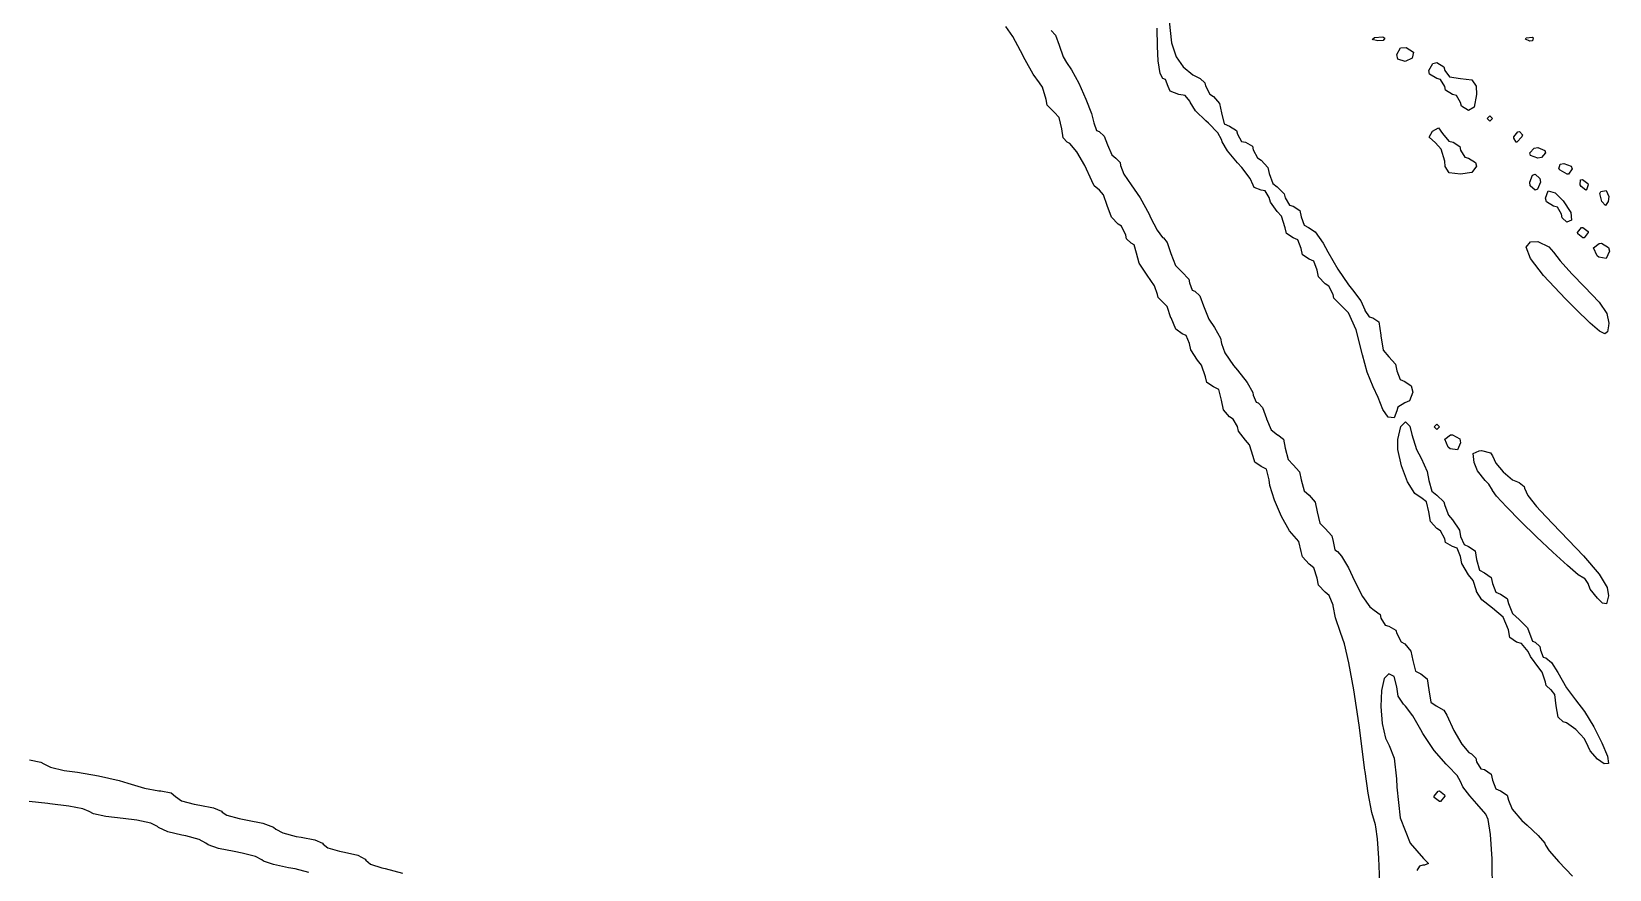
# Model space of a CAD drawing. Extents: x 26 to 70, y -152 to -25.
# Drawn here: x 58.65 to 70.04, y -73.26 to -67.22 of the extents above; entities that cross this region are included whole.
import ezdxf

# ---------------------------------------------------------------- set-up
doc = ezdxf.new("R2010")
doc.units = 0
doc.layers.add('BLACK', color=7, linetype='CONTINUOUS')

msp = doc.modelspace()

# ---------------------------------------------------------------- linework, layer by layer
at = {"layer": 'BLACK', "linetype": 'CONTINUOUS'}
for p, q in [((65.7358, -67.2522), (65.6853, -67.181)), ((66.7823, -67.3252), (66.7778, -67.1916)), ((66.8652, -67.1413), (66.8825, -67.2973)), ((65.793, -67.3568), (65.7358, -67.2522)), ((66.0138, -67.2101), (66.0445, -67.2428)), ((66.0445, -67.2428), (66.0713, -67.3153)), ((66.0713, -67.3153), (66.099, -67.3987)), ((66.8825, -67.2973), (66.9147, -67.4003)), ((68.3304, -67.2745), (68.3482, -67.2607)), ((68.3714, -67.2838), (68.3304, -67.2745)), ((68.3482, -67.2607), (68.4081, -67.2561)), ((68.4103, -67.2811), (68.3714, -67.2838)), ((68.4081, -67.2561), (68.4217, -67.2637)), ((68.4217, -67.2637), (68.4103, -67.2811)), ((69.4365, -67.2728), (69.4425, -67.2613)), ((69.4681, -67.2869), (69.4365, -67.2728)), ((69.4425, -67.2613), (69.488, -67.2567)), ((69.4884, -67.2841), (69.4681, -67.2869)), ((69.488, -67.2567), (69.4936, -67.2613)), ((69.4936, -67.2613), (69.4884, -67.2841)), ((65.8255, -67.4206), (65.793, -67.3568)), ((65.8844, -67.5241), (65.8255, -67.4206)), ((66.099, -67.3987), (66.1235, -67.44)), ((66.7863, -67.4292), (66.7823, -67.3252)), ((66.8002, -67.5205), (66.7863, -67.4292)), ((66.9147, -67.4003), (66.9658, -67.4704)), ((68.5088, -67.3828), (68.5364, -67.3344)), ((68.5172, -67.415), (68.5088, -67.3828)), ((68.5684, -67.4336), (68.5172, -67.415)), ((68.5364, -67.3344), (68.576, -67.3325)), ((68.6207, -67.4085), (68.5684, -67.4336)), ((68.576, -67.3325), (68.63, -67.3645)), ((68.63, -67.3645), (68.6207, -67.4085)), ((65.9286, -67.587), (65.8844, -67.5241)), ((66.1235, -67.44), (66.1614, -67.4921)), ((66.1614, -67.4921), (66.2127, -67.5892)), ((66.8206, -67.5554), (66.8002, -67.5205)), ((66.9658, -67.4704), (67.0369, -67.5303)), ((67.0369, -67.5303), (67.089, -67.5554)), ((68.7391, -67.4979), (68.7698, -67.447)), ((68.7457, -67.5247), (68.7391, -67.4979)), ((68.7966, -67.5554), (68.7457, -67.5247)), ((68.7698, -67.447), (68.7966, -67.4403)), ((68.7966, -67.4403), (68.8475, -67.4711)), ((68.8475, -67.4711), (68.8542, -67.4979)), ((68.8542, -67.4979), (68.8885, -67.5436)), ((68.8885, -67.5436), (68.9693, -67.5554)), ((65.9512, -67.6192), (65.9286, -67.587)), ((65.9765, -67.7076), (65.9512, -67.6192)), ((66.2127, -67.5892), (66.2648, -67.7038)), ((66.8383, -67.5619), (66.8206, -67.5554)), ((66.859, -67.613), (66.8383, -67.5619)), ((66.8732, -67.6466), (66.859, -67.613)), ((66.9357, -67.6705), (66.8732, -67.6466)), ((67.089, -67.5554), (67.0892, -67.5554)), ((67.0892, -67.5554), (67.1239, -67.5862)), ((67.1239, -67.5862), (67.1276, -67.6089)), ((67.1276, -67.6089), (67.1585, -67.6681)), ((68.8235, -67.5621), (68.7966, -67.5554)), ((68.8542, -67.613), (68.8235, -67.5621)), ((68.8609, -67.6398), (68.8542, -67.613)), ((68.9117, -67.6705), (68.8609, -67.6398)), ((68.9693, -67.5554), (69.0508, -67.565)), ((69.0508, -67.565), (69.0809, -67.6098)), ((69.0809, -67.6098), (69.0844, -67.6705)), ((65.9849, -67.7471), (65.9765, -67.7076)), ((66.0341, -67.7995), (65.9849, -67.7471)), ((66.2648, -67.7038), (66.3054, -67.8085)), ((66.9806, -67.6795), (66.9357, -67.6705)), ((67.0141, -67.7185), (66.9806, -67.6795)), ((67.0159, -67.7276), (67.0141, -67.7185)), ((67.0551, -67.7879), (67.0159, -67.7276)), ((67.1585, -67.6681), (67.1851, -67.6844)), ((67.1851, -67.6844), (67.2289, -67.7355)), ((67.2289, -67.7355), (67.2427, -67.8036)), ((68.9386, -67.6772), (68.9117, -67.6705)), ((68.9693, -67.7281), (68.9386, -67.6772)), ((68.976, -67.7549), (68.9693, -67.7281)), ((69.0268, -67.7857), (68.976, -67.7549)), ((69.0672, -67.7619), (69.0268, -67.7857)), ((69.0844, -67.6705), (69.0672, -67.7619)), ((66.0713, -67.837), (66.0341, -67.7995)), ((66.0916, -67.9187), (66.0713, -67.837)), ((66.3054, -67.8085), (66.3218, -67.8759)), ((66.3218, -67.8759), (66.3218, -67.8762)), ((66.3218, -67.8762), (66.3406, -67.9306)), ((67.1292, -67.8606), (67.0551, -67.7879)), ((67.1484, -67.8771), (67.1292, -67.8606)), ((67.2155, -67.9467), (67.1484, -67.8771)), ((67.2427, -67.8036), (67.2625, -67.8817)), ((67.2625, -67.8817), (67.3002, -67.9008)), ((69.1611, -67.8432), (69.1803, -67.824)), ((69.1803, -67.8624), (69.1611, -67.8432)), ((69.1803, -67.824), (69.1995, -67.8432)), ((69.1995, -67.8432), (69.1803, -67.8624)), ((66.1008, -67.983), (66.0916, -67.9187)), ((66.1279, -68.0159), (66.1008, -67.983)), ((66.3406, -67.9306), (66.3595, -67.9391)), ((66.3595, -67.9391), (66.3958, -67.9717)), ((66.3958, -67.9717), (66.4212, -68.0351)), ((67.2427, -67.9959), (67.2155, -67.9467)), ((67.2469, -68.0115), (67.2427, -67.9959)), ((67.3002, -67.9008), (67.3511, -67.9315)), ((67.3511, -67.9315), (67.3578, -67.9583)), ((67.3578, -67.9583), (67.3885, -68.0092)), ((68.7431, -67.9799), (68.7666, -67.9351)), ((68.787, -68.0202), (68.7431, -67.9799)), ((68.7666, -67.9351), (68.8101, -67.9109)), ((68.8101, -67.9109), (68.8378, -67.9519)), ((68.8378, -67.9519), (68.885, -68.0068)), ((69.353, -67.9775), (69.3825, -67.9406)), ((69.3534, -67.9862), (69.353, -67.9775)), ((69.3699, -68.0159), (69.3534, -67.9862)), ((69.4105, -67.9775), (69.376, -68.0141)), ((69.3825, -67.9406), (69.3936, -67.9391)), ((69.3936, -67.9391), (69.4165, -67.9626)), ((69.4165, -67.9626), (69.4105, -67.9775)), ((66.1475, -68.0251), (66.1279, -68.0159)), ((66.1988, -68.0854), (66.1475, -68.0251)), ((66.2566, -68.1826), (66.1988, -68.0854)), ((66.4212, -68.0351), (66.4508, -68.1069)), ((66.4508, -68.1069), (66.4795, -68.131)), ((67.2876, -68.0777), (67.2469, -68.0115)), ((67.3578, -68.1632), (67.2876, -68.0777)), ((67.3885, -68.0092), (67.4153, -68.0159)), ((67.4153, -68.0159), (67.4663, -68.0445)), ((67.4663, -68.0445), (67.4729, -68.0693)), ((67.4729, -68.0693), (67.5038, -68.1285)), ((68.8289, -68.0645), (68.787, -68.0202)), ((68.8542, -68.1521), (68.8289, -68.0645)), ((68.885, -68.0068), (68.9158, -68.0159)), ((68.9158, -68.0159), (68.9631, -68.0467)), ((68.9631, -68.0467), (68.9693, -68.0734)), ((68.9693, -68.0734), (69, -68.1243)), ((69.376, -68.0141), (69.3699, -68.0159)), ((69.4681, -68.0926), (69.4991, -68.0586)), ((69.4746, -68.1103), (69.4681, -68.0926)), ((69.5256, -68.131), (69.4746, -68.1103)), ((69.4991, -68.0586), (69.5256, -68.0542)), ((69.5256, -68.0542), (69.5767, -68.075)), ((69.5832, -68.0926), (69.5521, -68.1266)), ((69.5767, -68.075), (69.5832, -68.0926)), ((66.3062, -68.294), (66.2566, -68.1826)), ((66.4795, -68.131), (66.5107, -68.1617)), ((66.5107, -68.1617), (66.5137, -68.1827)), ((66.5137, -68.1827), (66.5372, -68.2469)), ((67.3888, -68.1985), (67.3578, -68.1632)), ((67.449, -68.2771), (67.3888, -68.1985)), ((67.5038, -68.1285), (67.5305, -68.1448)), ((67.5305, -68.1448), (67.5787, -68.1971)), ((67.5787, -68.1971), (67.588, -68.2408)), ((68.8568, -68.1918), (68.8542, -68.1521)), ((68.8869, -68.2356), (68.8568, -68.1918)), ((69, -68.1243), (69.0268, -68.131)), ((69.0268, -68.131), (69.0777, -68.1617)), ((69.0844, -68.1885), (69.0501, -68.2342)), ((69.0777, -68.1617), (69.0844, -68.1885)), ((69.5521, -68.1266), (69.5256, -68.131)), ((69.6791, -68.2077), (69.6878, -68.1749)), ((69.6869, -68.2182), (69.6791, -68.2077)), ((69.7389, -68.2461), (69.6869, -68.2182)), ((69.6878, -68.1749), (69.7152, -68.1693)), ((69.7152, -68.1693), (69.7677, -68.1894)), ((69.775, -68.2077), (69.7475, -68.245)), ((69.7677, -68.1894), (69.775, -68.2077)), ((66.3243, -68.3302), (66.3062, -68.294)), ((66.3616, -68.3612), (66.3243, -68.3302)), ((66.5372, -68.2469), (66.59, -68.3224)), ((66.59, -68.3224), (66.6562, -68.4166)), ((67.4729, -68.3252), (67.449, -68.2771)), ((67.4794, -68.3417), (67.4729, -68.3252)), ((67.5305, -68.3612), (67.4794, -68.3417)), ((67.588, -68.2408), (67.6143, -68.3128)), ((67.6143, -68.3128), (67.6456, -68.3367)), ((67.6456, -68.3367), (67.6966, -68.388)), ((68.9693, -68.2461), (68.8869, -68.2356)), ((69.0501, -68.2342), (68.9693, -68.2461)), ((69.4681, -68.3036), (69.4888, -68.2526)), ((69.4724, -68.3301), (69.4681, -68.3036)), ((69.5064, -68.3612), (69.4724, -68.3301)), ((69.4888, -68.2526), (69.5064, -68.2461)), ((69.5064, -68.2461), (69.5405, -68.2772)), ((69.5448, -68.3036), (69.5241, -68.3547)), ((69.5405, -68.2772), (69.5448, -68.3036)), ((69.7475, -68.245), (69.7389, -68.2461)), ((69.8326, -68.3228), (69.8356, -68.2875)), ((69.8404, -68.3343), (69.8326, -68.3228)), ((69.8356, -68.2875), (69.8495, -68.2844)), ((69.8732, -68.3612), (69.8404, -68.3343)), ((69.8495, -68.2844), (69.8886, -68.3123)), ((69.8901, -68.3228), (69.877, -68.3602)), ((69.8886, -68.3123), (69.8901, -68.3228)), ((66.3906, -68.394), (66.3616, -68.3612)), ((66.4171, -68.4731), (66.3906, -68.394)), ((66.6562, -68.4166), (66.7214, -68.5359)), ((67.5572, -68.3673), (67.5305, -68.3612)), ((67.588, -68.414), (67.5572, -68.3673)), ((67.5968, -68.4493), (67.588, -68.414)), ((67.6456, -68.5147), (67.5968, -68.4493)), ((67.6966, -68.388), (67.7031, -68.4175)), ((67.7031, -68.4175), (67.7333, -68.4692)), ((69.5241, -68.3547), (69.5064, -68.3612)), ((69.5832, -68.4187), (69.6008, -68.3666)), ((69.5899, -68.4456), (69.5832, -68.4187)), ((69.6407, -68.4763), (69.5899, -68.4456)), ((69.6008, -68.3666), (69.6506, -68.3812)), ((69.6506, -68.3812), (69.7089, -68.4384)), ((69.7089, -68.4384), (69.7645, -68.5223)), ((69.877, -68.3602), (69.8732, -68.3612)), ((69.9751, -68.3866), (69.9822, -68.3714)), ((69.9892, -68.4431), (69.9751, -68.3866)), ((69.9822, -68.3714), (70.0201, -68.3651)), ((70.0143, -68.4721), (69.9892, -68.4431)), ((70.0354, -68.4432), (70.0143, -68.4721)), ((70.0201, -68.3651), (70.0401, -68.4075)), ((70.0401, -68.4075), (70.0354, -68.4432)), ((66.4495, -68.5564), (66.4171, -68.4731)), ((66.4968, -68.6062), (66.4495, -68.5564)), ((66.7214, -68.5359), (66.7317, -68.5585)), ((66.7317, -68.5585), (66.778, -68.6498)), ((67.6752, -68.5497), (67.6456, -68.5147)), ((67.7031, -68.6345), (67.6752, -68.5497)), ((67.7333, -68.4692), (67.7607, -68.4763)), ((67.7607, -68.4763), (67.8075, -68.5083)), ((67.8075, -68.5083), (67.8182, -68.553)), ((67.8182, -68.553), (67.8408, -68.6152)), ((69.6676, -68.483), (69.6407, -68.4763)), ((69.6983, -68.5338), (69.6676, -68.483)), ((69.7026, -68.5603), (69.6983, -68.5338)), ((69.7366, -68.5914), (69.7026, -68.5603)), ((69.7645, -68.5223), (69.7688, -68.5773)), ((66.5211, -68.6215), (66.4968, -68.6062)), ((66.5521, -68.6861), (66.5211, -68.6215)), ((66.778, -68.6498), (66.816, -68.7019)), ((67.7131, -68.6748), (67.7031, -68.6345)), ((67.7607, -68.7065), (67.7131, -68.6748)), ((67.8408, -68.6152), (67.8723, -68.6298)), ((67.8723, -68.6298), (67.9187, -68.6616)), ((67.9187, -68.6616), (67.9778, -68.7431)), ((69.7688, -68.5773), (69.7366, -68.5914)), ((69.8134, -68.6681), (69.8426, -68.6309)), ((69.8145, -68.6773), (69.8134, -68.6681)), ((69.8517, -68.7065), (69.8145, -68.6773)), ((69.8426, -68.6309), (69.8517, -68.6298)), ((69.8517, -68.6298), (69.889, -68.659)), ((69.8901, -68.6681), (69.8609, -68.7054)), ((69.889, -68.659), (69.8901, -68.6681)), ((66.5566, -68.7137), (66.5521, -68.6861)), ((66.5904, -68.7449), (66.5566, -68.7137)), ((66.6115, -68.7566), (66.5904, -68.7449)), ((66.6288, -68.8157), (66.6115, -68.7566)), ((66.816, -68.7019), (66.825, -68.7065)), ((66.825, -68.7065), (66.852, -68.7394)), ((66.852, -68.7394), (66.8775, -68.8184)), ((67.7942, -68.7207), (67.7607, -68.7065)), ((67.8182, -68.7832), (67.7942, -68.7207)), ((67.8289, -68.828), (67.8182, -68.7832)), ((67.9778, -68.7431), (68.0118, -68.806)), ((69.4433, -68.7736), (69.4745, -68.7351)), ((69.4747, -68.8545), (69.4433, -68.7736)), ((69.4745, -68.7351), (69.5271, -68.7325)), ((69.5271, -68.7325), (69.607, -68.7695)), ((69.607, -68.7695), (69.6407, -68.8092)), ((69.8609, -68.7054), (69.8517, -68.7065)), ((69.9296, -68.7782), (69.9696, -68.7462)), ((69.9541, -68.8344), (69.9296, -68.7782)), ((69.9696, -68.7462), (69.986, -68.7449)), ((69.986, -68.7449), (70.0369, -68.7756)), ((70.0369, -68.7756), (70.0436, -68.8024)), ((66.6498, -68.8886), (66.6288, -68.8157)), ((66.7055, -68.9751), (66.6498, -68.8886)), ((66.8775, -68.8184), (66.9122, -68.9056)), ((66.9122, -68.9056), (66.9573, -68.9515)), ((67.8758, -68.86), (67.8289, -68.828)), ((67.9096, -68.8745), (67.8758, -68.86)), ((67.9333, -68.9379), (67.9096, -68.8745)), ((68.0118, -68.806), (68.0819, -68.9325)), ((69.5687, -68.9782), (69.4747, -68.8545)), ((69.6407, -68.8092), (69.6874, -68.8713)), ((69.6874, -68.8713), (69.7713, -68.9645)), ((69.9672, -68.8457), (69.9541, -68.8344)), ((70.0202, -68.8553), (69.9672, -68.8457)), ((70.0436, -68.8024), (70.0202, -68.8553)), ((66.7588, -69.051), (66.7055, -68.9751)), ((66.9573, -68.9515), (67.0068, -69.0034)), ((67.0068, -69.0034), (67.0125, -69.0314)), ((67.9435, -68.9859), (67.9333, -68.9379)), ((67.9909, -69.0379), (67.9435, -68.9859)), ((68.0819, -68.9325), (68.159, -69.0457)), ((69.7256, -69.1452), (69.5687, -68.9782)), ((69.7713, -68.9645), (69.8642, -69.0586)), ((66.7823, -69.1152), (66.7588, -69.051)), ((66.7853, -69.1362), (66.7823, -69.1152)), ((66.8176, -69.1669), (66.7853, -69.1362)), ((67.0125, -69.0314), (67.0324, -69.0833)), ((67.0324, -69.0833), (67.0501, -69.0902)), ((67.0501, -69.0902), (67.0856, -69.1229)), ((67.0856, -69.1229), (67.1141, -69.1953)), ((68.0175, -69.0544), (67.9909, -69.0379)), ((68.0484, -69.1147), (68.0175, -69.0544)), ((68.0537, -69.1402), (68.0484, -69.1147)), ((68.1025, -69.1901), (68.0537, -69.1402)), ((68.159, -69.0457), (68.1879, -69.0802)), ((68.1879, -69.0802), (68.2496, -69.1607)), ((69.8642, -69.0586), (69.9693, -69.1688)), ((66.8183, -69.1669), (66.8176, -69.1669)), ((66.8503, -69.2015), (66.8183, -69.1669)), ((66.8782, -69.282), (66.8503, -69.2015)), ((67.1141, -69.1953), (67.1518, -69.2925)), ((68.1601, -69.2462), (68.1025, -69.1901)), ((68.2155, -69.3702), (68.1601, -69.2462)), ((68.2496, -69.1607), (68.2784, -69.2258)), ((68.2784, -69.2258), (68.2786, -69.2301)), ((68.2786, -69.2301), (68.3095, -69.2761)), ((69.7995, -69.219), (69.7256, -69.1452)), ((69.9056, -69.3222), (69.7995, -69.219)), ((69.9693, -69.1688), (70.0237, -69.2508)), ((70.0237, -69.2508), (70.0382, -69.3224)), ((66.8786, -69.2838), (66.8782, -69.282)), ((66.9125, -69.3639), (66.8786, -69.2838)), ((66.958, -69.3971), (66.9125, -69.3639)), ((67.1518, -69.2925), (67.1916, -69.3515)), ((67.1916, -69.3515), (67.2359, -69.4289)), ((68.3095, -69.2761), (68.3362, -69.282)), ((68.3362, -69.282), (68.3794, -69.3121)), ((68.3794, -69.3121), (68.3937, -69.4072)), ((69.9727, -69.38), (69.9056, -69.3222)), ((70.0368, -69.3413), (70.0286, -69.3835)), ((70.0382, -69.3224), (70.0368, -69.3413)), ((66.9885, -69.4096), (66.958, -69.3971)), ((67.0125, -69.4692), (66.9885, -69.4096)), ((67.0208, -69.5132), (67.0125, -69.4692)), ((67.2359, -69.4289), (67.2427, -69.4681)), ((67.2427, -69.4681), (67.2672, -69.5352)), ((68.2615, -69.5506), (68.2155, -69.3702)), ((68.3937, -69.4072), (68.3937, -69.4122)), ((68.3937, -69.4122), (68.4106, -69.517)), ((70.0105, -69.3984), (69.9727, -69.38)), ((70.0286, -69.3835), (70.0105, -69.3984)), ((67.07, -69.589), (67.0208, -69.5132)), ((67.0997, -69.624), (67.07, -69.589)), ((67.2672, -69.5352), (67.3289, -69.6257)), ((68.2615, -69.5509), (68.2615, -69.5506)), ((68.2946, -69.6738), (68.2615, -69.5509)), ((68.4106, -69.517), (68.4513, -69.5645)), ((68.4513, -69.5645), (68.4987, -69.6165)), ((67.1276, -69.7088), (67.0997, -69.624)), ((67.1375, -69.7491), (67.1276, -69.7088)), ((67.3289, -69.6257), (67.3578, -69.6595)), ((67.3578, -69.6595), (67.4284, -69.7484)), ((68.3376, -69.7808), (68.2946, -69.6738)), ((68.4987, -69.6165), (68.5088, -69.6645)), ((68.5088, -69.6645), (68.5326, -69.728)), ((67.1851, -69.7808), (67.1375, -69.7491)), ((67.2229, -69.7999), (67.1851, -69.7808)), ((67.2427, -69.8779), (67.2229, -69.7999)), ((67.4284, -69.7484), (67.469, -69.8222)), ((67.469, -69.8222), (67.4729, -69.8407)), ((68.375, -69.8588), (68.3376, -69.7808)), ((68.5326, -69.728), (68.5664, -69.7425)), ((68.5664, -69.7425), (68.6133, -69.7744)), ((68.624, -69.8192), (68.6, -69.8817)), ((68.6133, -69.7744), (68.624, -69.8192)), ((67.2564, -69.9461), (67.2427, -69.8779)), ((67.4729, -69.8407), (67.4927, -69.8903)), ((67.4927, -69.8903), (67.5082, -69.8959)), ((67.5082, -69.8959), (67.5402, -69.929)), ((67.5402, -69.929), (67.5683, -70.0088)), ((68.4087, -69.9439), (68.375, -69.8588)), ((68.5155, -69.9266), (68.5088, -69.9535)), ((68.5664, -69.8959), (68.5155, -69.9266)), ((68.6, -69.8817), (68.5664, -69.8959)), ((67.3002, -69.9972), (67.2564, -69.9461)), ((67.3269, -70.013), (67.3002, -69.9972)), ((67.3578, -70.068), (67.3269, -70.013)), ((67.5683, -70.0088), (67.5688, -70.011)), ((67.5688, -70.011), (67.6023, -70.0917)), ((68.4458, -70.0003), (68.4087, -69.9439)), ((68.4885, -70.0047), (68.4458, -70.0003)), ((68.5088, -69.9535), (68.4885, -70.0047)), ((68.5374, -70.0664), (68.5709, -70.0328)), ((68.5709, -70.0328), (68.6034, -70.0654)), ((68.7774, -70.0686), (68.7966, -70.0494)), ((68.7966, -70.0494), (68.8158, -70.0686)), ((67.3667, -70.1014), (67.3578, -70.068)), ((67.4153, -70.1645), (67.3667, -70.1014)), ((67.445, -70.1995), (67.4153, -70.1645)), ((67.6023, -70.0917), (67.6478, -70.1261)), ((67.6478, -70.1261), (67.6486, -70.1261)), ((67.6486, -70.1261), (67.6916, -70.1596)), ((67.6916, -70.1596), (67.7031, -70.2233)), ((68.5155, -70.1616), (68.5374, -70.0664)), ((68.517, -70.2321), (68.5155, -70.1616)), ((68.6034, -70.0654), (68.6181, -70.1251)), ((68.6181, -70.1251), (68.6513, -70.2338)), ((68.7966, -70.0878), (68.7774, -70.0686)), ((68.8158, -70.0686), (68.7966, -70.0878)), ((68.8553, -70.1595), (68.8952, -70.1274)), ((68.8797, -70.2157), (68.8553, -70.1595)), ((68.8952, -70.1274), (68.9117, -70.1261)), ((68.9117, -70.1261), (68.9626, -70.1569)), ((68.9626, -70.1569), (68.9693, -70.1837)), ((67.4729, -70.2843), (67.445, -70.1995)), ((67.7031, -70.2233), (67.7234, -70.305)), ((68.5424, -70.3507), (68.517, -70.2321)), ((68.6513, -70.2338), (68.6853, -70.2967)), ((68.8928, -70.227), (68.8797, -70.2157)), ((68.9459, -70.2365), (68.8928, -70.227)), ((68.9693, -70.1837), (68.9459, -70.2365)), ((69.0595, -70.2619), (69.104, -70.2417)), ((69.0665, -70.3276), (69.0595, -70.2619)), ((69.104, -70.2417), (69.1202, -70.2412)), ((69.1202, -70.2412), (69.1839, -70.2568)), ((69.1839, -70.2568), (69.1995, -70.2796)), ((67.4828, -70.3247), (67.4729, -70.2843)), ((67.5305, -70.3563), (67.4828, -70.3247)), ((67.5678, -70.3748), (67.5305, -70.3563)), ((67.588, -70.4511), (67.5678, -70.3748)), ((67.7234, -70.305), (67.7607, -70.3425)), ((67.7607, -70.3425), (67.8061, -70.394)), ((68.5864, -70.4653), (68.5424, -70.3507)), ((68.6853, -70.2967), (68.7286, -70.3925)), ((68.7286, -70.3925), (68.7391, -70.4567)), ((69.0917, -70.3862), (69.0665, -70.3276)), ((69.1458, -70.4565), (69.0917, -70.3862)), ((69.1995, -70.2796), (69.2242, -70.3325)), ((69.2242, -70.3325), (69.2762, -70.3947)), ((67.5931, -70.492), (67.588, -70.4511)), ((67.6257, -70.598), (67.5931, -70.492)), ((67.8061, -70.394), (67.8182, -70.4523)), ((67.8182, -70.4523), (67.8406, -70.5302)), ((68.6393, -70.5517), (68.5864, -70.4653)), ((68.7391, -70.4567), (68.7626, -70.5327)), ((69.1732, -70.4822), (69.1458, -70.4565)), ((69.1995, -70.5276), (69.1732, -70.4822)), ((69.2762, -70.3947), (69.3449, -70.4511)), ((69.3449, -70.4511), (69.3913, -70.4715)), ((69.3913, -70.4715), (69.4281, -70.5011)), ((69.4281, -70.5011), (69.4297, -70.5131)), ((67.6773, -70.7167), (67.6257, -70.598)), ((67.8406, -70.5302), (67.8758, -70.5621)), ((67.8758, -70.5621), (67.9194, -70.6131)), ((67.9194, -70.6131), (67.9333, -70.6825)), ((68.6911, -70.5861), (68.6393, -70.5517)), ((68.7228, -70.6109), (68.6911, -70.5861)), ((68.7391, -70.6837), (68.7228, -70.6109)), ((68.7626, -70.5327), (68.7966, -70.5621)), ((68.7966, -70.5621), (68.8476, -70.6107)), ((68.8476, -70.6107), (68.8542, -70.6382)), ((69.1996, -70.5287), (69.1995, -70.5276)), ((69.2292, -70.5695), (69.1996, -70.5287)), ((69.3012, -70.6477), (69.2292, -70.5695)), ((69.4297, -70.5131), (69.4543, -70.5644)), ((69.4543, -70.5644), (69.5161, -70.6437)), ((67.7344, -70.8192), (67.6773, -70.7167)), ((67.9333, -70.6825), (67.9534, -70.7647)), ((68.7528, -70.7518), (68.7391, -70.6837)), ((68.8542, -70.6382), (68.8813, -70.7065)), ((68.8813, -70.7065), (68.9117, -70.74)), ((69.402, -70.75), (69.3012, -70.6477)), ((69.5161, -70.6437), (69.5459, -70.6762)), ((69.5459, -70.6762), (69.6337, -70.768)), ((67.7838, -70.8768), (67.7344, -70.8192)), ((67.9534, -70.7647), (67.9909, -70.8029)), ((67.9909, -70.8029), (68.0394, -70.8552)), ((68.7966, -70.8029), (68.7528, -70.7518)), ((68.8232, -70.8192), (68.7966, -70.8029)), ((68.8542, -70.8784), (68.8232, -70.8192)), ((68.9117, -70.74), (68.961, -70.8158)), ((68.961, -70.8158), (68.9693, -70.8598)), ((69.5178, -70.8632), (69.402, -70.75)), ((69.6337, -70.768), (69.7484, -70.8879)), ((67.8016, -70.898), (67.7838, -70.8768)), ((67.8182, -70.9684), (67.8016, -70.898)), ((68.0394, -70.8552), (68.0484, -70.8976)), ((68.0484, -70.8976), (68.0621, -70.9577)), ((68.0621, -70.9577), (68.0795, -70.9702)), ((68.8608, -70.9033), (68.8542, -70.8784)), ((68.9117, -70.9319), (68.8608, -70.9033)), ((68.9446, -70.9452), (68.9117, -70.9319)), ((68.9693, -71.0059), (68.9446, -70.9452)), ((68.9693, -70.8598), (68.9946, -70.9194)), ((68.9946, -70.9194), (69.0268, -70.9319)), ((69.0268, -70.9319), (69.0731, -70.9652)), ((69.635, -70.9742), (69.5178, -70.8632)), ((69.7484, -70.8879), (69.8553, -70.9997)), ((67.8267, -71.0084), (67.8182, -70.9684)), ((67.8758, -71.0609), (67.8267, -71.0084)), ((67.9087, -71.0878), (67.8758, -71.0609)), ((68.0795, -70.9702), (68.1102, -71.0025)), ((68.1102, -71.0025), (68.1587, -71.0862)), ((68.9787, -71.0558), (68.9693, -71.0059)), ((69.0268, -71.1374), (68.9787, -71.0558)), ((69.0731, -70.9652), (69.0844, -71.0278)), ((69.0844, -71.0278), (69.1044, -71.1049)), ((69.7399, -71.0698), (69.635, -70.9742)), ((69.8189, -71.1368), (69.7399, -71.0698)), ((69.8553, -70.9997), (69.9703, -71.1315)), ((67.9333, -71.1621), (67.9087, -71.0878)), ((67.9437, -71.2113), (67.9333, -71.1621)), ((68.1587, -71.0862), (68.2042, -71.1809)), ((68.2042, -71.1809), (68.2613, -71.2929)), ((69.059, -71.1795), (69.0268, -71.1374)), ((69.0844, -71.2531), (69.059, -71.1795)), ((69.1044, -71.1049), (69.1419, -71.1237)), ((69.1419, -71.1237), (69.1888, -71.1557)), ((69.1888, -71.1557), (69.1995, -71.2005)), ((69.8582, -71.1621), (69.8189, -71.1368)), ((69.8657, -71.1632), (69.8582, -71.1621)), ((69.8901, -71.2005), (69.8657, -71.1632)), ((69.9703, -71.1315), (70.0279, -71.2286)), ((67.9909, -71.2633), (67.9437, -71.2113)), ((68.0213, -71.2858), (67.9909, -71.2633)), ((68.0484, -71.3567), (68.0213, -71.2858)), ((68.2613, -71.2929), (68.3145, -71.3694)), ((69.0849, -71.2587), (69.0844, -71.2531)), ((69.1218, -71.318), (69.0849, -71.2587)), ((69.1995, -71.2005), (69.2235, -71.263)), ((69.2235, -71.263), (69.257, -71.2772)), ((69.257, -71.2772), (69.3056, -71.3086)), ((69.9055, -71.2403), (69.8901, -71.2005)), ((69.9573, -71.3067), (69.9055, -71.2403)), ((70.0365, -71.2882), (70.0231, -71.3476)), ((70.0279, -71.2286), (70.0365, -71.2882)), ((68.0485, -71.3614), (68.0484, -71.3567)), ((68.0654, -71.4482), (68.0485, -71.3614)), ((68.3145, -71.3694), (68.3458, -71.3919)), ((68.3458, -71.3919), (68.3883, -71.4232)), ((69.1995, -71.3792), (69.1218, -71.318)), ((69.2775, -71.4428), (69.1995, -71.3792)), ((69.3056, -71.3086), (69.3146, -71.3447)), ((69.3146, -71.3447), (69.3445, -71.4168)), ((69.3445, -71.4168), (69.3913, -71.4601)), ((69.9943, -71.3421), (69.9573, -71.3067)), ((70.0231, -71.3476), (69.9943, -71.3421)), ((68.1025, -71.5541), (68.0654, -71.4482)), ((68.3883, -71.4232), (68.3937, -71.4499)), ((68.3937, -71.4499), (68.4245, -71.5007)), ((68.4245, -71.5007), (68.4513, -71.5074)), ((68.4513, -71.5074), (68.5022, -71.536)), ((69.3146, -71.5349), (69.2775, -71.4428)), ((69.3913, -71.4601), (69.4518, -71.52)), ((69.4518, -71.52), (69.4681, -71.5653)), ((68.1303, -71.6347), (68.1025, -71.5541)), ((68.1633, -71.7733), (68.1303, -71.6347)), ((68.5022, -71.536), (68.5088, -71.5609)), ((68.5088, -71.5609), (68.5398, -71.6201)), ((68.5398, -71.6201), (68.5664, -71.6364)), ((68.5664, -71.6364), (68.6102, -71.6875)), ((69.3255, -71.5897), (69.3146, -71.5349)), ((69.3733, -71.6225), (69.3255, -71.5897)), ((69.4085, -71.6329), (69.3733, -71.6225)), ((69.4575, -71.6897), (69.4085, -71.6329)), ((69.4681, -71.5653), (69.4889, -71.6161)), ((69.4889, -71.6161), (69.5064, -71.6225)), ((69.5064, -71.6225), (69.5405, -71.6536)), ((68.6102, -71.6875), (68.624, -71.7556)), ((68.624, -71.7556), (68.6438, -71.8336)), ((69.4747, -71.7259), (69.4575, -71.6897)), ((69.5331, -71.8075), (69.4747, -71.7259)), ((69.5405, -71.6536), (69.5448, -71.6801)), ((69.5448, -71.6801), (69.566, -71.7311)), ((69.566, -71.7311), (69.584, -71.7376)), ((69.584, -71.7376), (69.6257, -71.769)), ((68.198, -71.9666), (68.1633, -71.7733)), ((68.4513, -71.8527), (68.4172, -71.8866)), ((68.4885, -71.871), (68.4513, -71.8527)), ((68.5088, -71.9467), (68.4885, -71.871)), ((68.6438, -71.8336), (68.6815, -71.8527)), ((68.6815, -71.8527), (68.7272, -71.887)), ((69.558, -71.8401), (69.5331, -71.8075)), ((69.5832, -71.913), (69.558, -71.8401)), ((69.6257, -71.769), (69.67, -71.8431)), ((69.67, -71.8431), (69.7326, -71.9524)), ((68.2358, -72.2217), (68.198, -71.9666)), ((68.3977, -71.9727), (68.3927, -72.0883)), ((68.4172, -71.8866), (68.3977, -71.9727)), ((68.5195, -72.0126), (68.5088, -71.9467)), ((68.7272, -71.887), (68.7391, -71.9678)), ((68.7391, -71.9678), (68.755, -72.0565)), ((69.587, -71.937), (69.5832, -71.913)), ((69.6215, -71.9678), (69.587, -71.937)), ((69.622, -71.9678), (69.6215, -71.9678)), ((69.6488, -72.0021), (69.622, -71.9678)), ((69.7326, -71.9524), (69.7987, -72.039)), ((68.3927, -72.0883), (68.4023, -72.2103)), ((68.5568, -72.0714), (68.5195, -72.0126)), ((68.5715, -72.0843), (68.5568, -72.0714)), ((68.6242, -72.1548), (68.5715, -72.0843)), ((68.755, -72.0565), (68.7921, -72.0829)), ((68.7921, -72.0829), (68.8485, -72.1143)), ((69.6599, -72.0829), (69.6488, -72.0021)), ((69.6728, -72.164), (69.6599, -72.0829)), ((69.7987, -72.039), (69.8628, -72.1242)), ((68.4023, -72.2103), (68.4263, -72.3157)), ((68.6815, -72.2556), (68.6242, -72.1548)), ((68.8485, -72.1143), (68.8698, -72.1501)), ((68.8698, -72.1501), (68.9194, -72.2616)), ((69.7089, -72.198), (69.6728, -72.164)), ((69.7342, -72.2054), (69.7089, -72.198)), ((69.8006, -72.2534), (69.7342, -72.2054)), ((69.8628, -72.1242), (69.9304, -72.2356)), ((68.2778, -72.546), (68.2358, -72.2217)), ((68.4263, -72.3157), (68.4525, -72.3684)), ((68.6964, -72.2837), (68.6815, -72.2556)), ((68.7774, -72.4062), (68.6964, -72.2837)), ((68.9194, -72.2616), (68.9772, -72.3587)), ((69.8627, -72.3208), (69.8006, -72.2534)), ((69.8901, -72.3775), (69.8627, -72.3208)), ((69.9304, -72.2356), (69.9896, -72.3505)), ((68.4525, -72.3684), (68.4891, -72.4614)), ((68.8638, -72.5039), (68.7774, -72.4062)), ((68.9772, -72.3587), (69.0285, -72.419)), ((69.0285, -72.419), (69.0481, -72.4283)), ((69.0481, -72.4283), (69.0803, -72.4594)), ((69.9054, -72.4082), (69.8901, -72.3775)), ((69.9573, -72.4674), (69.9054, -72.4082)), ((69.9896, -72.3505), (70.029, -72.4465)), ((58.6381, -72.4729), (58.7203, -72.4892)), ((58.7203, -72.4892), (58.7424, -72.5023)), ((58.7424, -72.5023), (58.7898, -72.5256)), ((58.7898, -72.5256), (58.8894, -72.5489)), ((58.8894, -72.5489), (58.9845, -72.5627)), ((68.2792, -72.5573), (68.2778, -72.546)), ((68.3026, -72.7141), (68.2792, -72.5573)), ((68.4891, -72.4614), (68.5074, -72.609)), ((68.8793, -72.5182), (68.8638, -72.5039)), ((68.9433, -72.5858), (68.8793, -72.5182)), ((69.0803, -72.4594), (69.0844, -72.4858)), ((69.0844, -72.4858), (69.1151, -72.5367)), ((69.1151, -72.5367), (69.1419, -72.5434)), ((69.1419, -72.5434), (69.1888, -72.5753)), ((70.0046, -72.5021), (69.9573, -72.4674)), ((70.037, -72.5), (70.0046, -72.5021)), ((70.029, -72.4465), (70.037, -72.5)), ((58.9845, -72.5627), (59.1375, -72.5869)), ((59.1375, -72.5869), (59.2847, -72.6215)), ((59.2847, -72.6215), (59.3491, -72.6421)), ((59.3491, -72.6421), (59.4673, -72.6782)), ((68.5074, -72.609), (68.5088, -72.6695)), ((68.5088, -72.6695), (68.534, -72.8921)), ((68.9693, -72.6286), (68.9433, -72.5858)), ((68.9857, -72.6663), (68.9693, -72.6286)), ((69.0364, -72.7325), (68.9857, -72.6663)), ((69.1888, -72.5753), (69.1995, -72.6201)), ((69.1995, -72.6201), (69.2235, -72.6826)), ((58.7712, -72.7883), (58.6368, -72.7722)), ((59.4673, -72.6782), (59.5717, -72.6963)), ((59.5717, -72.6963), (59.5857, -72.6968)), ((59.5857, -72.6968), (59.6617, -72.7118)), ((59.6617, -72.7118), (59.6913, -72.7377)), ((59.6913, -72.7377), (59.7344, -72.7675)), ((59.7344, -72.7675), (59.8263, -72.7936)), ((68.3292, -72.8518), (68.3026, -72.7141)), ((68.7774, -72.7352), (68.8066, -72.6979)), ((68.7785, -72.7444), (68.7774, -72.7352)), ((68.8158, -72.7736), (68.7785, -72.7444)), ((68.8066, -72.6979), (68.8158, -72.6968)), ((68.8158, -72.6968), (68.8531, -72.726)), ((68.825, -72.7725), (68.8158, -72.7736)), ((68.8542, -72.7352), (68.825, -72.7725)), ((68.8531, -72.726), (68.8542, -72.7352)), ((69.0872, -72.7896), (69.0364, -72.7325)), ((69.2235, -72.6826), (69.257, -72.6968)), ((69.257, -72.6968), (69.3056, -72.7282)), ((69.3056, -72.7282), (69.3146, -72.7642)), ((69.3146, -72.7642), (69.3424, -72.8282)), ((58.7854, -72.7896), (58.7712, -72.7883)), ((58.9213, -72.8069), (58.7854, -72.7896)), ((59.0227, -72.8271), (58.9213, -72.8069)), ((59.0685, -72.8462), (59.0227, -72.8271)), ((59.0997, -72.8619), (59.0685, -72.8462)), ((59.1896, -72.8817), (59.0997, -72.8619)), ((59.3135, -72.8966), (59.1896, -72.8817)), ((59.4123, -72.9082), (59.3135, -72.8966)), ((59.8263, -72.7936), (59.8672, -72.8003)), ((59.8672, -72.8003), (59.9663, -72.8197)), ((59.9663, -72.8197), (60.0237, -72.8426)), ((60.0237, -72.8426), (60.0294, -72.851)), ((60.0294, -72.851), (60.0636, -72.873)), ((60.0636, -72.873), (60.1507, -72.8965)), ((60.1507, -72.8965), (60.2116, -72.9073)), ((68.3537, -72.9418), (68.3292, -72.8518)), ((68.534, -72.8921), (68.6061, -73.0734)), ((69.1515, -72.8651), (69.0872, -72.7896)), ((69.1685, -72.9036), (69.1515, -72.8651)), ((69.3424, -72.8282), (69.4123, -72.9104)), ((59.5137, -72.9296), (59.4123, -72.9082)), ((59.5629, -72.9533), (59.5137, -72.9296)), ((59.5703, -72.961), (59.5629, -72.9533)), ((59.6363, -72.9915), (59.5703, -72.961)), ((59.7385, -73.0157), (59.6363, -72.9915)), ((60.2116, -72.9073), (60.3235, -72.9306)), ((60.3235, -72.9306), (60.4004, -72.9588)), ((60.4004, -72.9588), (60.4171, -72.9721)), ((60.4171, -72.9721), (60.4668, -73.0002)), ((60.4668, -73.0002), (60.5627, -73.0251)), ((68.3577, -72.9556), (68.3537, -72.9418)), ((68.3699, -73.0428), (68.3577, -72.9556)), ((69.186, -73.0121), (69.1685, -72.9036)), ((69.1962, -73.1881), (69.186, -73.0121)), ((69.4123, -72.9104), (69.4489, -72.9435)), ((69.4489, -72.9435), (69.5295, -73.0176)), ((59.7676, -73.0208), (59.7385, -73.0157)), ((59.862, -73.0463), (59.7676, -73.0208)), ((59.9112, -73.0738), (59.862, -73.0463)), ((59.9274, -73.086), (59.9112, -73.0738)), ((60.0035, -73.1125), (59.9274, -73.086)), ((60.1148, -73.135), (60.0035, -73.1125)), ((60.5627, -73.0251), (60.5994, -73.0309)), ((60.5994, -73.0309), (60.6974, -73.0505)), ((60.6974, -73.0505), (60.7534, -73.0741)), ((60.7534, -73.0741), (60.7584, -73.0822)), ((60.7584, -73.0822), (60.7922, -73.1066)), ((60.7922, -73.1066), (60.8768, -73.1314)), ((68.3796, -73.1812), (68.3699, -73.0428)), ((68.6061, -73.0734), (68.7007, -73.1847)), ((69.5295, -73.0176), (69.5774, -73.0747)), ((69.5774, -73.0747), (69.5832, -73.0893)), ((69.5832, -73.0893), (69.6089, -73.1298)), ((60.1733, -73.1451), (60.1148, -73.135)), ((60.2692, -73.1696), (60.1733, -73.1451)), ((60.3158, -73.1934), (60.2692, -73.1696)), ((60.3285, -73.2035), (60.3158, -73.1934)), ((60.3999, -73.229), (60.3285, -73.2035)), ((60.5076, -73.251), (60.3999, -73.229)), ((60.8768, -73.1314), (60.9119, -73.1381)), ((60.9119, -73.1381), (61.0078, -73.1616)), ((61.0078, -73.1616), (61.0613, -73.189)), ((61.0613, -73.189), (61.0653, -73.1973)), ((61.0653, -73.1973), (61.099, -73.2251)), ((61.099, -73.2251), (61.1821, -73.2519)), ((68.3868, -73.3564), (68.3796, -73.1812)), ((68.6714, -73.2409), (68.6543, -73.2714)), ((68.6953, -73.2328), (68.6714, -73.2409)), ((68.7095, -73.2323), (68.6953, -73.2328)), ((68.7007, -73.1847), (68.7376, -73.2218)), ((68.7376, -73.2218), (68.7095, -73.2323)), ((69.1995, -73.4361), (69.1962, -73.1881)), ((69.6089, -73.1298), (69.6774, -73.2088)), ((69.6774, -73.2088), (69.776, -73.3118)), ((60.5571, -73.2597), (60.5076, -73.251)), ((60.6536, -73.2859), (60.5571, -73.2597)), ((61.1821, -73.2519), (61.2057, -73.2568)), ((61.2057, -73.2568), (61.331, -73.2897))]:
    msp.add_line(p, q, dxfattribs=at)

doc.saveas('drawing.dxf')
